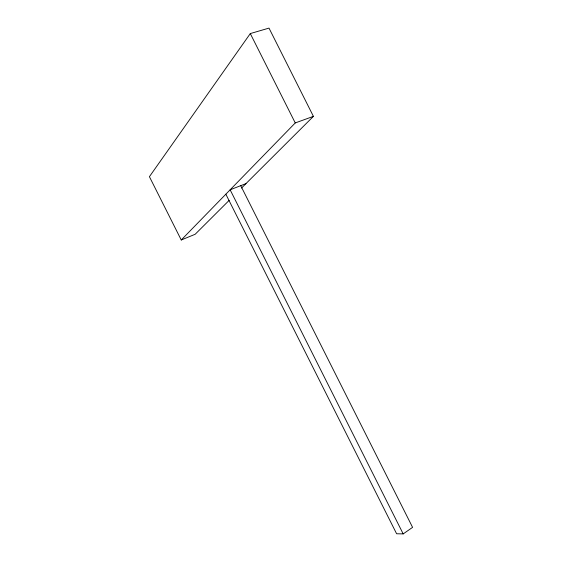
<?xml version="1.0" encoding="UTF-8"?>
<svg xmlns="http://www.w3.org/2000/svg" width="562" height="562" viewBox="0 0 562 562"><rect width="100%" height="100%" fill="white"/><g stroke="black" fill="none" stroke-linecap="round" stroke-linejoin="round"><path stroke-width="0.84" d="M241.52 188.045L313.413 116.355L269.001 28.1L250.294 33.572L149.415 176.686L181.245 239.988L195.155 234.277L229.155 200.374M181.245 239.988L295.254 122.938L313.413 116.355M225.847 194.199L396.617 533.767L403.186 533.9L412.585 527.36L240.726 185.657M245.966 183.612L230.132 189.801L403.186 533.9M250.294 33.572L295.254 122.938"/></g></svg>
